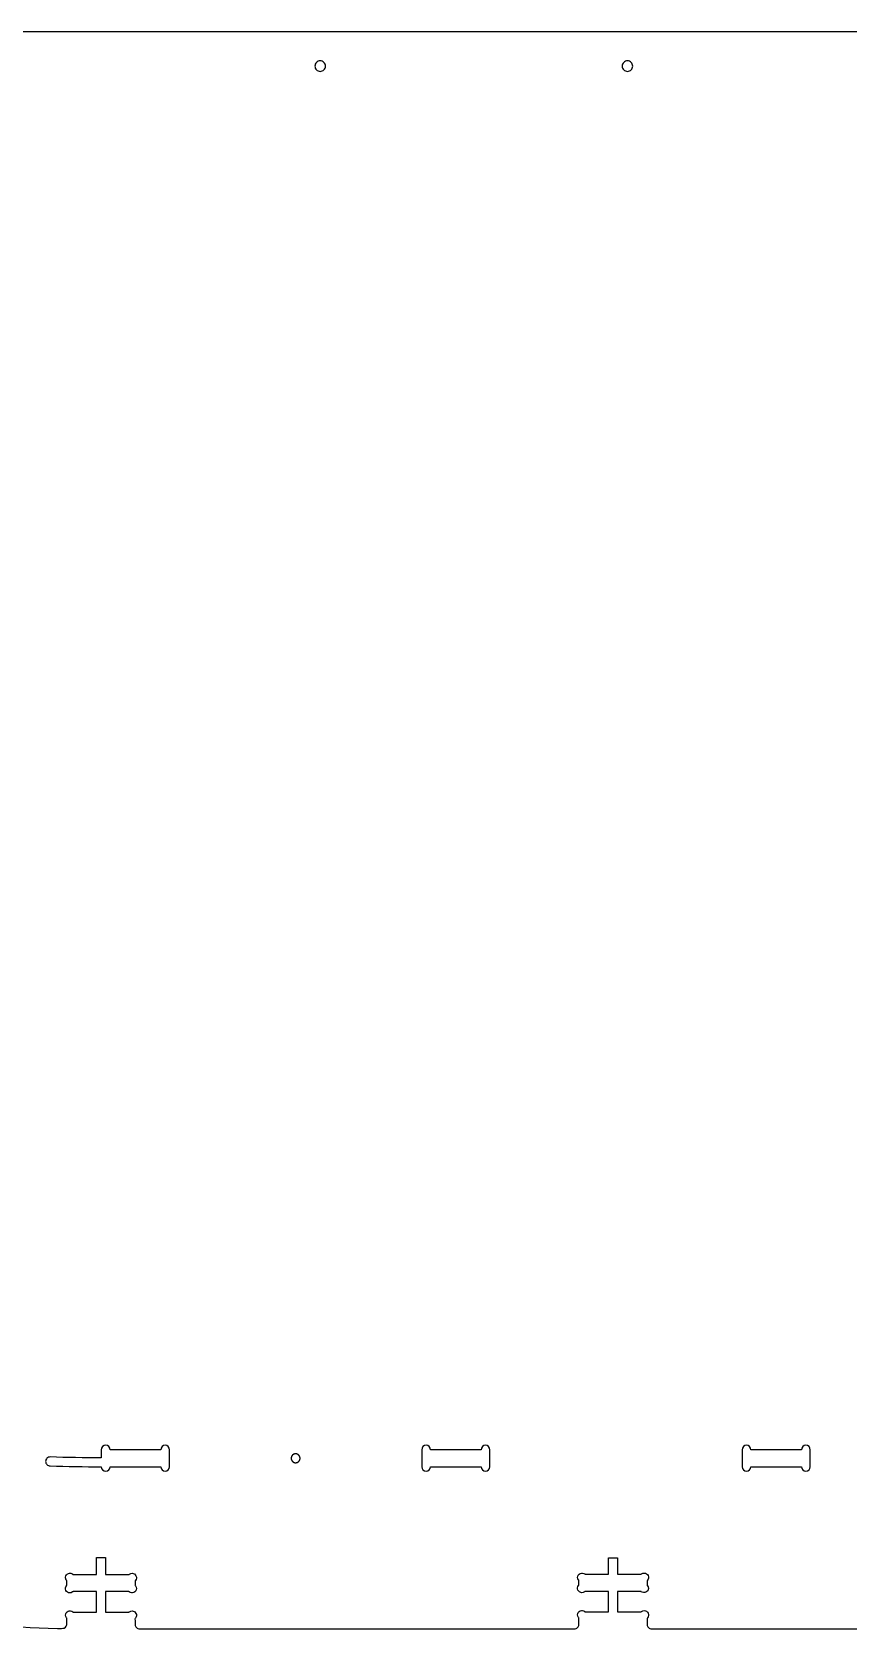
# Model space of a CAD drawing. Extents: x 1.2 to 94.3, y 0.6 to 47.4.
# Drawn here: x 46.46 to 70.37, y 0.61 to 47.39 of the extents above; entities that cross this region are included whole.
import ezdxf

# ---------------------------------------------------------------- set-up
doc = ezdxf.new("R2010")
doc.units = 0
doc.layers.add('SCREW_LOCATION_MARKERS', color=1, linetype='CONTINUOUS')
doc.layers.add('THRUCUT_ENDWALL', color=18, linetype='CONTINUOUS')

msp = doc.modelspace()

# ---------------------------------------------------------------- linework, layer by layer
at = {"layer": 'SCREW_LOCATION_MARKERS'}
msp.add_lwpolyline([(54.189, 5.74), (54.187, 5.74), (54.186, 5.74), (54.184, 5.74), (54.183, 5.74), (54.181, 5.74), (54.18, 5.74), (54.178, 5.74), (54.177, 5.739), (54.175, 5.739), (54.174, 5.739), (54.173, 5.739), (54.171, 5.739), (54.17, 5.739), (54.168, 5.738), (54.167, 5.738), (54.165, 5.738), (54.163, 5.738), (54.162, 5.737), (54.16, 5.737), (54.159, 5.737), (54.157, 5.736), (54.156, 5.736), (54.154, 5.735), (54.153, 5.735), (54.151, 5.735), (54.15, 5.734), (54.148, 5.734), (54.147, 5.733), (54.145, 5.733), (54.144, 5.732), (54.142, 5.731), (54.141, 5.731), (54.139, 5.73), (54.138, 5.73), (54.136, 5.729), (54.135, 5.728), (54.133, 5.728), (54.133, 5.727), (54.132, 5.727), (54.131, 5.727), (54.13, 5.726), (54.13, 5.726), (54.129, 5.725), (54.128, 5.725), (54.127, 5.725), (54.127, 5.724), (54.126, 5.724), (54.125, 5.724), (54.125, 5.723), (54.124, 5.723), (54.123, 5.722), (54.122, 5.722), (54.122, 5.721), (54.121, 5.721), (54.12, 5.721), (54.12, 5.72), (54.119, 5.72), (54.118, 5.719), (54.118, 5.719), (54.117, 5.718), (54.116, 5.718), (54.115, 5.717), (54.115, 5.717), (54.114, 5.716), (54.113, 5.716), (54.113, 5.716), (54.112, 5.715), (54.111, 5.715), (54.111, 5.714), (54.11, 5.714), (54.109, 5.713), (54.109, 5.713), (54.108, 5.712), (54.107, 5.711), (54.107, 5.711), (54.106, 5.71), (54.105, 5.71), (54.105, 5.709), (54.104, 5.709), (54.103, 5.708), (54.103, 5.708), (54.102, 5.707), (54.102, 5.707), (54.101, 5.706), (54.1, 5.705), (54.1, 5.705), (54.099, 5.704), (54.099, 5.704), (54.098, 5.703), (54.097, 5.703), (54.097, 5.702), (54.096, 5.701), (54.096, 5.701), (54.095, 5.7), (54.094, 5.7), (54.094, 5.699), (54.093, 5.698), (54.093, 5.698), (54.092, 5.697), (54.092, 5.696), (54.091, 5.696), (54.09, 5.695), (54.09, 5.695), (54.089, 5.694), (54.089, 5.693), (54.088, 5.693), (54.088, 5.692), (54.087, 5.691), (54.087, 5.691), (54.086, 5.69), (54.086, 5.689), (54.085, 5.689), (54.085, 5.688), (54.084, 5.687), (54.084, 5.687), (54.083, 5.686), (54.083, 5.685), (54.082, 5.685), (54.082, 5.684), (54.081, 5.683), (54.081, 5.683), (54.08, 5.682), (54.08, 5.681), (54.079, 5.68), (54.079, 5.68), (54.078, 5.679), (54.078, 5.678), (54.078, 5.678), (54.077, 5.677), (54.077, 5.676), (54.076, 5.675), (54.076, 5.675), (54.076, 5.674), (54.075, 5.673), (54.075, 5.673), (54.074, 5.672), (54.074, 5.671), (54.074, 5.67), (54.073, 5.67), (54.073, 5.669), (54.072, 5.668), (54.072, 5.668), (54.072, 5.667), (54.071, 5.666), (54.071, 5.665), (54.07, 5.664), (54.07, 5.662), (54.069, 5.661), (54.068, 5.659), (54.068, 5.658), (54.067, 5.656), (54.067, 5.655), (54.066, 5.653), (54.066, 5.652), (54.065, 5.65), (54.065, 5.649), (54.064, 5.647), (54.064, 5.646), (54.063, 5.644), (54.063, 5.643), (54.062, 5.641), (54.062, 5.64), (54.062, 5.638), (54.061, 5.637), (54.061, 5.635), (54.061, 5.634), (54.061, 5.632), (54.06, 5.631), (54.06, 5.629), (54.06, 5.628), (54.06, 5.626), (54.059, 5.625), (54.059, 5.623), (54.059, 5.622), (54.059, 5.62), (54.059, 5.619), (54.059, 5.617), (54.059, 5.616), (54.059, 5.614), (54.059, 5.613), (54.059, 5.611), (54.059, 5.61), (54.059, 5.609), (54.059, 5.607), (54.059, 5.606), (54.059, 5.604), (54.059, 5.603), (54.059, 5.601), (54.059, 5.6), (54.059, 5.598), (54.059, 5.597), (54.059, 5.595), (54.06, 5.594), (54.06, 5.592), (54.06, 5.591), (54.06, 5.589), (54.061, 5.588), (54.061, 5.586), (54.061, 5.585), (54.061, 5.583), (54.062, 5.582), (54.062, 5.58), (54.062, 5.579), (54.063, 5.577), (54.063, 5.576), (54.064, 5.574), (54.064, 5.573), (54.065, 5.571), (54.065, 5.57), (54.066, 5.568), (54.066, 5.567), (54.067, 5.565), (54.067, 5.564), (54.068, 5.562), (54.068, 5.561), (54.069, 5.559), (54.07, 5.558), (54.07, 5.556), (54.071, 5.555), (54.071, 5.554), (54.072, 5.553), (54.072, 5.552), (54.072, 5.552), (54.073, 5.551), (54.073, 5.55), (54.074, 5.55), (54.074, 5.549), (54.074, 5.548), (54.075, 5.547), (54.075, 5.547), (54.076, 5.546), (54.076, 5.545), (54.076, 5.545), (54.077, 5.544), (54.077, 5.543), (54.078, 5.542), (54.078, 5.542), (54.078, 5.541), (54.079, 5.54), (54.079, 5.54), (54.08, 5.539), (54.08, 5.538), (54.081, 5.537), (54.081, 5.537), (54.082, 5.536), (54.082, 5.535), (54.083, 5.535), (54.083, 5.534), (54.084, 5.533), (54.084, 5.533), (54.085, 5.532), (54.085, 5.531), (54.086, 5.531), (54.086, 5.53), (54.087, 5.529), (54.087, 5.529), (54.088, 5.528), (54.088, 5.527), (54.089, 5.527), (54.089, 5.526), (54.09, 5.525), (54.09, 5.525), (54.091, 5.524), (54.092, 5.524), (54.092, 5.523), (54.093, 5.522), (54.093, 5.522), (54.094, 5.521), (54.094, 5.52), (54.095, 5.52), (54.096, 5.519), (54.096, 5.519), (54.097, 5.518), (54.097, 5.517), (54.098, 5.517), (54.099, 5.516), (54.099, 5.516), (54.1, 5.515), (54.1, 5.515), (54.101, 5.514), (54.102, 5.513), (54.102, 5.513), (54.103, 5.512), (54.103, 5.512), (54.104, 5.511), (54.105, 5.511), (54.105, 5.51), (54.106, 5.51), (54.107, 5.509), (54.107, 5.509), (54.108, 5.508), (54.109, 5.508), (54.109, 5.507), (54.11, 5.506), (54.111, 5.506), (54.111, 5.505), (54.112, 5.505), (54.113, 5.505), (54.113, 5.504), (54.114, 5.504), (54.115, 5.503), (54.115, 5.503), (54.116, 5.502), (54.117, 5.502), (54.118, 5.501), (54.118, 5.501), (54.119, 5.5), (54.12, 5.5), (54.12, 5.499), (54.121, 5.499), (54.122, 5.499), (54.122, 5.498), (54.123, 5.498), (54.124, 5.497), (54.125, 5.497), (54.125, 5.496), (54.126, 5.496), (54.127, 5.496), (54.127, 5.495), (54.128, 5.495), (54.129, 5.495), (54.13, 5.494), (54.13, 5.494), (54.131, 5.493), (54.132, 5.493), (54.133, 5.493), (54.133, 5.492), (54.135, 5.492), (54.136, 5.491), (54.138, 5.49), (54.139, 5.49), (54.141, 5.489), (54.142, 5.489), (54.144, 5.488), (54.145, 5.487), (54.147, 5.487), (54.148, 5.486), (54.15, 5.486), (54.151, 5.485), (54.153, 5.485), (54.154, 5.485), (54.156, 5.484), (54.157, 5.484), (54.159, 5.483), (54.16, 5.483), (54.162, 5.483), (54.163, 5.482), (54.165, 5.482), (54.167, 5.482), (54.168, 5.482), (54.17, 5.481), (54.171, 5.481), (54.173, 5.481), (54.174, 5.481), (54.175, 5.481), (54.177, 5.481), (54.178, 5.48), (54.18, 5.48), (54.181, 5.48), (54.183, 5.48), (54.184, 5.48), (54.186, 5.48), (54.187, 5.48), (54.189, 5.48), (54.19, 5.48), (54.192, 5.48), (54.193, 5.48), (54.194, 5.48), (54.196, 5.48), (54.197, 5.48), (54.199, 5.48), (54.2, 5.481), (54.202, 5.481), (54.203, 5.481), (54.205, 5.481), (54.206, 5.481), (54.208, 5.481), (54.209, 5.482), (54.211, 5.482), (54.212, 5.482), (54.214, 5.482), (54.215, 5.483), (54.217, 5.483), (54.218, 5.483), (54.22, 5.484), (54.221, 5.484), (54.223, 5.485), (54.224, 5.485), (54.226, 5.485), (54.227, 5.486), (54.229, 5.486), (54.23, 5.487), (54.232, 5.487), (54.233, 5.488), (54.235, 5.489), (54.237, 5.489), (54.238, 5.49), (54.239, 5.49), (54.241, 5.491), (54.242, 5.492), (54.244, 5.492), (54.245, 5.493), (54.245, 5.493), (54.246, 5.493), (54.247, 5.494), (54.248, 5.494), (54.248, 5.495), (54.249, 5.495), (54.25, 5.495), (54.251, 5.496), (54.251, 5.496), (54.252, 5.496), (54.253, 5.497), (54.253, 5.497), (54.254, 5.498), (54.255, 5.498), (54.256, 5.499), (54.256, 5.499), (54.257, 5.499), (54.258, 5.5), (54.258, 5.5), (54.259, 5.501), (54.26, 5.501), (54.26, 5.502), (54.261, 5.502), (54.262, 5.503), (54.263, 5.503), (54.263, 5.504), (54.264, 5.504), (54.265, 5.505), (54.265, 5.505), (54.266, 5.505), (54.267, 5.506), (54.267, 5.506), (54.268, 5.507), (54.269, 5.508), (54.269, 5.508), (54.27, 5.509), (54.271, 5.509), (54.271, 5.51), (54.272, 5.51), (54.273, 5.511), (54.273, 5.511), (54.274, 5.512), (54.274, 5.512), (54.275, 5.513), (54.276, 5.513), (54.276, 5.514), (54.277, 5.515), (54.278, 5.515), (54.278, 5.516), (54.279, 5.516), (54.279, 5.517), (54.28, 5.517), (54.281, 5.518), (54.281, 5.519), (54.282, 5.519), (54.282, 5.52), (54.283, 5.52), (54.284, 5.521), (54.284, 5.522), (54.285, 5.522), (54.285, 5.523), (54.286, 5.524), (54.286, 5.524), (54.287, 5.525), (54.287, 5.525), (54.288, 5.526), (54.289, 5.527), (54.289, 5.527), (54.29, 5.528), (54.29, 5.529), (54.291, 5.529), (54.291, 5.53), (54.292, 5.531), (54.292, 5.531), (54.293, 5.532), (54.293, 5.533), (54.294, 5.533), (54.294, 5.534), (54.295, 5.535), (54.295, 5.535), (54.296, 5.536), (54.296, 5.537), (54.297, 5.537), (54.297, 5.538), (54.297, 5.539), (54.298, 5.54), (54.298, 5.54), (54.299, 5.541), (54.299, 5.542), (54.3, 5.542), (54.3, 5.543), (54.301, 5.544), (54.301, 5.545), (54.301, 5.545), (54.302, 5.546), (54.302, 5.547), (54.303, 5.547), (54.303, 5.548), (54.303, 5.549), (54.304, 5.55), (54.304, 5.55), (54.305, 5.551), (54.305, 5.552), (54.305, 5.552), (54.306, 5.553), (54.306, 5.554), (54.306, 5.555), (54.307, 5.556), (54.308, 5.558), (54.308, 5.559), (54.309, 5.561), (54.31, 5.562), (54.31, 5.564), (54.311, 5.565), (54.311, 5.567), (54.312, 5.568), (54.312, 5.57), (54.313, 5.571), (54.313, 5.573), (54.314, 5.574), (54.314, 5.576), (54.314, 5.577), (54.315, 5.579), (54.315, 5.58), (54.316, 5.582), (54.316, 5.583), (54.316, 5.585), (54.316, 5.586), (54.317, 5.588), (54.317, 5.589), (54.317, 5.591), (54.317, 5.592), (54.318, 5.594), (54.318, 5.595), (54.318, 5.597), (54.318, 5.598), (54.318, 5.6), (54.318, 5.601), (54.318, 5.603), (54.319, 5.604), (54.319, 5.606), (54.319, 5.607), (54.319, 5.609), (54.319, 5.61), (54.319, 5.611), (54.319, 5.613), (54.319, 5.614), (54.319, 5.616), (54.318, 5.617), (54.318, 5.619), (54.318, 5.62), (54.318, 5.622), (54.318, 5.623), (54.318, 5.625), (54.318, 5.626), (54.317, 5.628), (54.317, 5.629), (54.317, 5.631), (54.317, 5.632), (54.316, 5.634), (54.316, 5.635), (54.316, 5.637), (54.316, 5.638), (54.315, 5.64), (54.315, 5.641), (54.314, 5.643), (54.314, 5.644), (54.314, 5.646), (54.313, 5.647), (54.313, 5.649), (54.312, 5.65), (54.312, 5.652), (54.311, 5.653), (54.311, 5.655), (54.31, 5.656), (54.31, 5.658), (54.309, 5.659), (54.308, 5.661), (54.308, 5.662), (54.307, 5.664), (54.306, 5.665), (54.306, 5.666), (54.306, 5.667), (54.305, 5.668), (54.305, 5.668), (54.305, 5.669), (54.304, 5.67), (54.304, 5.67), (54.303, 5.671), (54.303, 5.672), (54.303, 5.673), (54.302, 5.673), (54.302, 5.674), (54.301, 5.675), (54.301, 5.675), (54.301, 5.676), (54.3, 5.677), (54.3, 5.678), (54.299, 5.678), (54.299, 5.679), (54.298, 5.68), (54.298, 5.68), (54.297, 5.681), (54.297, 5.682), (54.297, 5.683), (54.296, 5.683), (54.296, 5.684), (54.295, 5.685), (54.295, 5.685), (54.294, 5.686), (54.294, 5.687), (54.293, 5.687), (54.293, 5.688), (54.292, 5.689), (54.292, 5.689), (54.291, 5.69), (54.291, 5.691), (54.29, 5.691), (54.29, 5.692), (54.289, 5.693), (54.289, 5.693), (54.288, 5.694), (54.287, 5.695), (54.287, 5.695), (54.286, 5.696), (54.286, 5.696), (54.285, 5.697), (54.285, 5.698), (54.284, 5.698), (54.284, 5.699), (54.283, 5.7), (54.282, 5.7), (54.282, 5.701), (54.281, 5.701), (54.281, 5.702), (54.28, 5.703), (54.279, 5.703), (54.279, 5.704), (54.278, 5.704), (54.278, 5.705), (54.277, 5.705), (54.276, 5.706), (54.276, 5.707), (54.275, 5.707), (54.274, 5.708), (54.274, 5.708), (54.273, 5.709), (54.273, 5.709), (54.272, 5.71), (54.271, 5.71), (54.271, 5.711), (54.27, 5.711), (54.269, 5.712), (54.269, 5.713), (54.268, 5.713), (54.267, 5.714), (54.267, 5.714), (54.266, 5.715), (54.265, 5.715), (54.265, 5.716), (54.264, 5.716), (54.263, 5.716), (54.263, 5.717), (54.262, 5.717), (54.261, 5.718), (54.26, 5.718), (54.26, 5.719), (54.259, 5.719), (54.258, 5.72), (54.258, 5.72), (54.257, 5.721), (54.256, 5.721), (54.256, 5.721), (54.255, 5.722), (54.254, 5.722), (54.253, 5.723), (54.253, 5.723), (54.252, 5.724), (54.251, 5.724), (54.251, 5.724), (54.25, 5.725), (54.249, 5.725), (54.248, 5.725), (54.248, 5.726), (54.247, 5.726), (54.246, 5.727), (54.245, 5.727), (54.245, 5.727), (54.244, 5.728), (54.242, 5.728), (54.241, 5.729), (54.239, 5.73), (54.238, 5.73), (54.237, 5.731), (54.235, 5.731), (54.233, 5.732), (54.232, 5.733), (54.23, 5.733), (54.229, 5.734), (54.227, 5.734), (54.226, 5.735), (54.224, 5.735), (54.223, 5.735), (54.221, 5.736), (54.22, 5.736), (54.218, 5.737), (54.217, 5.737), (54.215, 5.737), (54.214, 5.738), (54.212, 5.738), (54.211, 5.738), (54.209, 5.738), (54.208, 5.739), (54.206, 5.739), (54.205, 5.739), (54.203, 5.739), (54.202, 5.739), (54.2, 5.739), (54.199, 5.74), (54.197, 5.74), (54.196, 5.74), (54.194, 5.74), (54.193, 5.74), (54.192, 5.74), (54.19, 5.74)], close=True, dxfattribs=at)
at = {"layer": 'THRUCUT_ENDWALL'}
for points in [[(85.786, 47.389, 0), (46.257, 47.389, 0), (6.728, 47.389, 0.003936)], [(38.786, 1.627, 0.045435), (47.209, 0.628, 0.017754), (47.368, 0.629, 0.344405), (47.484, 0.728, 0.0252), (47.486, 0.74, 0.021798), (47.486, 0.754), (47.486, 0.92, 0.08601), (47.476, 0.938, -0.186349), (47.448, 1.015, -0.284949), (47.524, 1.13, -0.285005), (47.66, 1.113, -0.066648), (47.665, 1.108, 0.145329), (47.67, 1.104), (48.356, 1.104), (48.356, 1.704), (47.67, 1.704, 0.086009), (47.652, 1.693, -0.186349), (47.575, 1.666, -0.284949), (47.46, 1.741, -0.285005), (47.477, 1.878, -0.066647), (47.482, 1.882, 0.145328), (47.486, 1.888), (47.486, 2.02, 0.079594), (47.475, 2.04, -0.210466), (47.45, 2.13, -0.269976), (47.531, 2.233, -0.269963), (47.661, 2.213, -0.065724), (47.665, 2.208, 0.145464), (47.67, 2.204), (48.356, 2.204), (48.356, 2.704), (48.616, 2.704), (48.616, 2.204), (49.302, 2.204, 0.08601), (49.32, 2.214, -0.186349), (49.398, 2.242, -0.284949), (49.512, 2.166, -0.285005), (49.495, 2.03, -0.066648), (49.49, 2.025, 0.145329), (49.486, 2.02), (49.486, 1.888, 0.08601), (49.497, 1.87, -0.186349), (49.524, 1.793, -0.284949), (49.449, 1.678, -0.285005), (49.313, 1.695, -0.066648), (49.308, 1.7, 0.145329), (49.302, 1.704), (48.616, 1.704), (48.616, 1.104), (49.302, 1.104, 0.08601), (49.32, 1.114, -0.186349), (49.398, 1.142, -0.284949), (49.512, 1.066, -0.285005), (49.495, 0.93, 0.17359), (49.483, 0.894, 0.006584), (49.486, 0.741, 0.18948), (49.526, 0.65, 0.18948), (49.616, 0.611), (62.356, 0.611, 0.18948), (62.447, 0.65, 0.189479), (62.486, 0.741), (62.486, 0.927, 0.08601), (62.476, 0.945, -0.186349), (62.448, 1.022, -0.284949), (62.524, 1.137, -0.285005), (62.66, 1.12, -0.066648), (62.665, 1.115, 0.145329), (62.67, 1.111), (63.356, 1.111), (63.356, 1.711), (62.67, 1.711, 0.086009), (62.652, 1.7, -0.186349), (62.575, 1.673, -0.284949), (62.46, 1.748, -0.285005), (62.477, 1.884, -0.066647), (62.482, 1.889, 0.145328), (62.486, 1.895), (62.486, 2.027, 0.086011), (62.476, 2.045, -0.186349), (62.448, 2.122, -0.284949), (62.524, 2.237, -0.285005), (62.66, 2.22, -0.066648), (62.665, 2.215, 0.14533), (62.67, 2.211), (63.356, 2.211), (63.356, 2.698), (63.616, 2.698), (63.616, 2.211), (64.302, 2.211, 0.086011), (64.32, 2.221, -0.186349), (64.398, 2.249, -0.284949), (64.512, 2.173, -0.285005), (64.495, 2.037, -0.066648), (64.49, 2.032, 0.14533), (64.486, 2.027), (64.486, 1.895, 0.086009), (64.497, 1.877, -0.186349), (64.524, 1.799, -0.284949), (64.449, 1.685, -0.285005), (64.313, 1.702, -0.066647), (64.308, 1.706, 0.145328), (64.302, 1.711), (63.616, 1.711), (63.616, 1.111), (64.302, 1.111, 0.08601), (64.32, 1.121, -0.186349), (64.398, 1.149, -0.284949), (64.512, 1.073, -0.285005), (64.495, 0.937, 0.174446), (64.482, 0.899, 0.005753), (64.486, 0.741, 0.189479), (64.526, 0.65, 0.18948), (64.616, 0.611), (77.356, 0.611, 0.18948)]]:
    msp.add_lwpolyline(points, format="xyb", dxfattribs=at)
for points in [[(54.753, 46.389, 0.414214), (54.908, 46.234, 0.414214), (55.063, 46.389, 0.414214), (54.908, 46.544, 0.414214)], [(63.753, 46.389, 0.414214), (63.908, 46.234, 0.414214), (64.063, 46.389, 0.414214), (63.908, 46.544, 0.414214)], [(48.496, 5.621), (48.308, 5.622), (48.12, 5.623), (47.932, 5.625), (47.745, 5.628), (47.557, 5.632), (47.37, 5.636), (47.183, 5.642), (46.996, 5.648, 0.414214), (46.865, 5.517, 0.414214), (46.996, 5.386), (47.183, 5.38), (47.37, 5.375), (47.557, 5.37), (47.745, 5.366), (47.932, 5.364), (48.12, 5.361), (48.308, 5.36), (48.496, 5.36), (48.496, 5.36, 1), (48.756, 5.36), (50.236, 5.36, 1), (50.496, 5.36), (50.496, 5.86, 1), (50.236, 5.86), (48.756, 5.86, 1), (48.496, 5.86)], [(59.881, 5.36), (59.881, 5.86, 1), (59.621, 5.86), (58.141, 5.86, 1), (57.881, 5.86), (57.881, 5.36, 1), (58.141, 5.36), (59.621, 5.36, 1)], [(67.526, 5.36), (69.006, 5.36, 1), (69.266, 5.36), (69.266, 5.86, 1), (69.006, 5.86), (67.526, 5.86, 1), (67.266, 5.86), (67.266, 5.36, 1)]]:
    msp.add_lwpolyline(points, format="xyb", close=True, dxfattribs=at)

doc.saveas('drawing.dxf')
